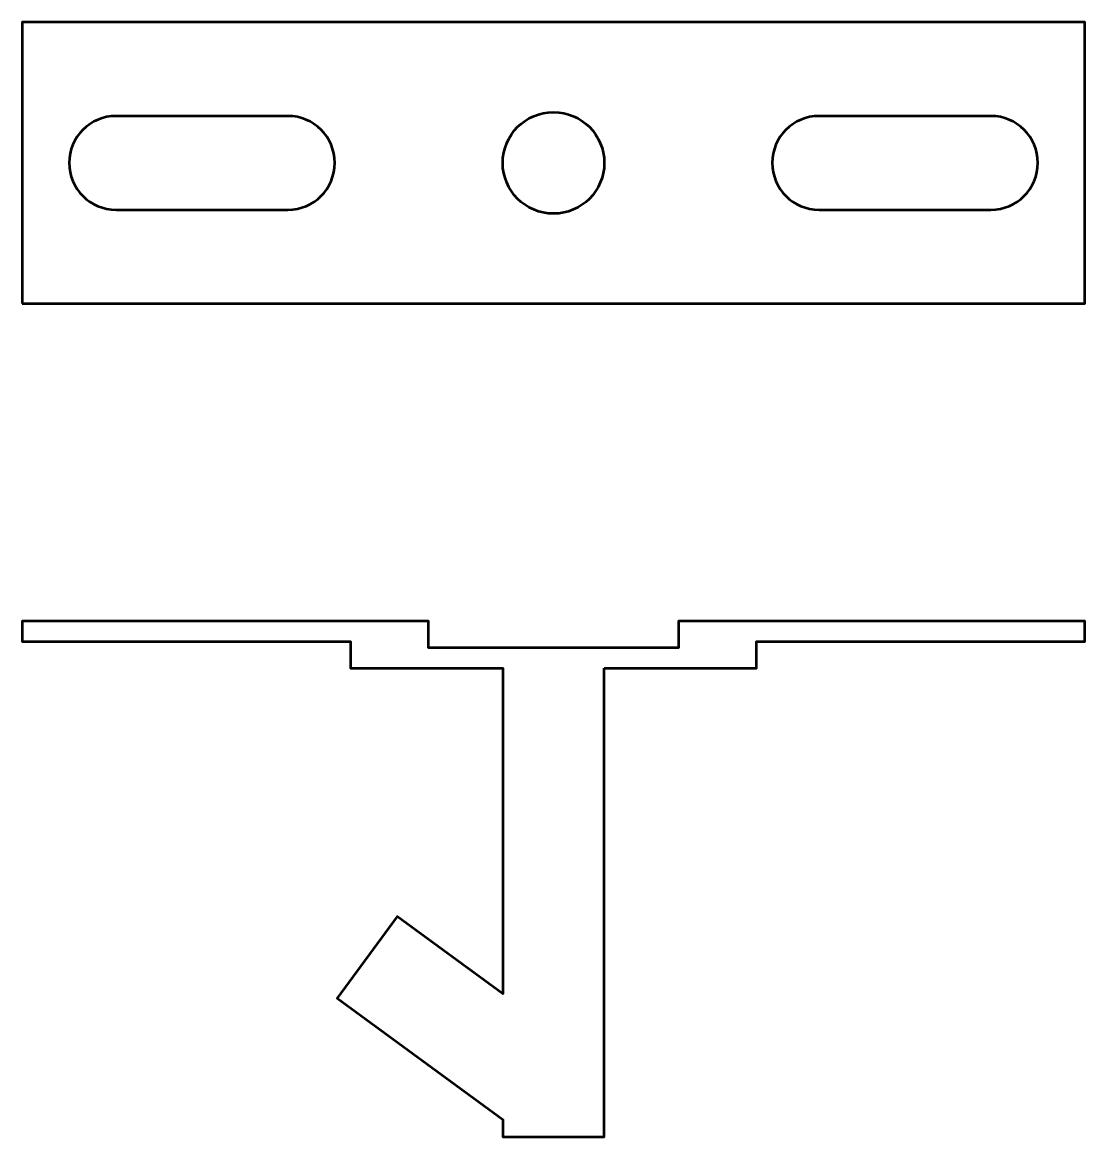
# Model space of a CAD drawing. Header units: centimetres. Extents: x -44 to 32.2, y -22.5 to 43.3.
# Drawn here: x -3.4 to 3.4, y 15.93 to 23.07 of the extents above; entities that cross this region are included whole.
import ezdxf

# ---------------------------------------------------------------- set-up
doc = ezdxf.new("R2010")
doc.units = ezdxf.units.CM
doc.header["$MEASUREMENT"] = 0
doc.layers.add('Layer 1', color=7, linetype='Continuous')

msp = doc.modelspace()

# ---------------------------------------------------------------- linework, layer by layer
at = {"layer": 'Layer 1', "lineweight": 53}
msp.add_lwpolyline([(-3.4, 21.2675), (3.4, 21.2675), (3.4, 23.0675), (-3.4, 23.0675), (-3.4, 21.2675)], close=True, dxfattribs=at)
msp.add_ellipse((0.00003, 22.16747), major_axis=(0, 0.32501), ratio=1, dxfattribs=at)
for points, knots in [([(-1.69998, 21.86749), (-1.69998, 21.86749), (-2.79998, 21.86749), (-2.79998, 21.86749), (-2.79998, 21.86749), (-2.96566, 21.86749), (-3.09998, 22.00181), (-3.09998, 22.16749), (-3.09998, 22.16749), (-3.09998, 22.33317), (-2.96566, 22.46749), (-2.79998, 22.46749), (-2.79998, 22.46749), (-2.79998, 22.46749), (-1.69998, 22.46749), (-1.69998, 22.46749), (-1.69998, 22.46749), (-1.5343, 22.46749), (-1.39998, 22.33317), (-1.39998, 22.16749), (-1.39998, 22.16749), (-1.39998, 22.00181), (-1.5343, 21.86749), (-1.69998, 21.86749)], [0, 0, 0, 0, 0.1428571, 0.1428571, 0.1428571, 0.1428571, 0.2857143, 0.2857143, 0.2857143, 0.2857143, 0.4285714, 0.4285714, 0.4285714, 0.4285714, 0.5714286, 0.5714286, 0.5714286, 0.5714286, 0.7142857, 0.7142857, 0.7142857, 0.7142857, 1, 1, 1, 1]), ([(2.8, 21.86749), (2.8, 21.86749), (1.7, 21.86749), (1.7, 21.86749), (1.7, 21.86749), (1.53432, 21.86749), (1.4, 22.00181), (1.4, 22.16749), (1.4, 22.16749), (1.4, 22.33317), (1.53432, 22.46749), (1.7, 22.46749), (1.7, 22.46749), (1.7, 22.46749), (2.8, 22.46749), (2.8, 22.46749), (2.8, 22.46749), (2.96568, 22.46749), (3.1, 22.33317), (3.1, 22.16749), (3.1, 22.16749), (3.1, 22.00181), (2.96568, 21.86749), (2.8, 21.86749)], [0, 0, 0, 0, 0.1428571, 0.1428571, 0.1428571, 0.1428571, 0.2857143, 0.2857143, 0.2857143, 0.2857143, 0.4285714, 0.4285714, 0.4285714, 0.4285714, 0.5714286, 0.5714286, 0.5714286, 0.5714286, 0.7142857, 0.7142857, 0.7142857, 0.7142857, 1, 1, 1, 1]), ([(0.32502, 18.9325), (0.32502, 18.9325), (0.32502, 15.93249), (0.32502, 15.93249), (0.32502, 15.93249), (0.32502, 15.93249), (-0.17498, 15.93249), (-0.17498, 15.93249), (-0.17498, 15.93249), (-0.17498, 15.93249), (-0.32498, 15.93249), (-0.32498, 15.93249), (-0.32498, 15.93249), (-0.32498, 15.93249), (-0.32498, 16.04234), (-0.32498, 16.04234), (-0.32498, 16.04234), (-0.32498, 16.04234), (-1.38515, 16.81875), (-1.38515, 16.81875), (-1.38515, 16.81875), (-1.38515, 16.81875), (-1.0011, 17.34316), (-1.0011, 17.34316), (-1.0011, 17.34316), (-1.0011, 17.34316), (-0.32498, 16.84801), (-0.32498, 16.84801), (-0.32498, 16.84801), (-0.32498, 16.84801), (-0.32498, 18.9325), (-0.32498, 18.9325), (-0.32498, 18.9325), (-0.32498, 18.9325), (-0.79998, 18.9325), (-0.79998, 18.9325), (-0.79998, 18.9325), (-0.79998, 18.9325), (-1.29998, 18.9325), (-1.29998, 18.9325), (-1.29998, 18.9325), (-1.29998, 18.9325), (-1.29998, 19.0625), (-1.29998, 19.0625), (-1.29998, 19.0625), (-1.29998, 19.0625), (-1.29998, 19.1025), (-1.29998, 19.1025), (-1.29998, 19.1025), (-1.29998, 19.1025), (-3.39998, 19.1025), (-3.39998, 19.1025), (-3.39998, 19.1025), (-3.39998, 19.1025), (-3.39998, 19.2325), (-3.39998, 19.2325), (-3.39998, 19.2325), (-3.39998, 19.2325), (-1.29998, 19.2325), (-1.29998, 19.2325), (-1.29998, 19.2325), (-1.29998, 19.2325), (-0.79998, 19.2325), (-0.79998, 19.2325), (-0.79998, 19.2325), (-0.79998, 19.2325), (-0.79998, 19.1025), (-0.79998, 19.1025), (-0.79998, 19.1025), (-0.79998, 19.1025), (-0.79998, 19.0625), (-0.79998, 19.0625), (-0.79998, 19.0625), (-0.79998, 19.0625), (0.80002, 19.0625), (0.80002, 19.0625), (0.80002, 19.0625), (0.80002, 19.0625), (0.80002, 19.1025), (0.80002, 19.1025), (0.80002, 19.1025), (0.80002, 19.1025), (0.8, 19.1025), (0.8, 19.1025), (0.8, 19.1025), (0.8, 19.1025), (0.8, 19.2325), (0.8, 19.2325), (0.8, 19.2325), (0.8, 19.2325), (0.80002, 19.2325), (0.80002, 19.2325), (0.80002, 19.2325), (0.80002, 19.2325), (1.30002, 19.2325), (1.30002, 19.2325), (1.30002, 19.2325), (1.30002, 19.2325), (3.4, 19.2325), (3.4, 19.2325), (3.4, 19.2325), (3.4, 19.2325), (3.4, 19.1025), (3.4, 19.1025), (3.4, 19.1025), (3.4, 19.1025), (1.30002, 19.1025), (1.30002, 19.1025), (1.30002, 19.1025), (1.30002, 19.1025), (1.30002, 19.0625), (1.30002, 19.0625), (1.30002, 19.0625), (1.30002, 19.0625), (1.30002, 18.9325), (1.30002, 18.9325), (1.30002, 18.9325), (1.30002, 18.9325), (0.80002, 18.9325), (0.80002, 18.9325), (0.80002, 18.9325), (0.80002, 18.9325), (0.32502, 18.9325), (0.32502, 18.9325)], [0, 0, 0, 0, 0.03125, 0.03125, 0.03125, 0.03125, 0.0625, 0.0625, 0.0625, 0.0625, 0.09375, 0.09375, 0.09375, 0.09375, 0.125, 0.125, 0.125, 0.125, 0.15625, 0.15625, 0.15625, 0.15625, 0.1875, 0.1875, 0.1875, 0.1875, 0.21875, 0.21875, 0.21875, 0.21875, 0.25, 0.25, 0.25, 0.25, 0.28125, 0.28125, 0.28125, 0.28125, 0.3125, 0.3125, 0.3125, 0.3125, 0.34375, 0.34375, 0.34375, 0.34375, 0.375, 0.375, 0.375, 0.375, 0.40625, 0.40625, 0.40625, 0.40625, 0.4375, 0.4375, 0.4375, 0.4375, 0.46875, 0.46875, 0.46875, 0.46875, 0.5, 0.5, 0.5, 0.5, 0.53125, 0.53125, 0.53125, 0.53125, 0.5625, 0.5625, 0.5625, 0.5625, 0.59375, 0.59375, 0.59375, 0.59375, 0.625, 0.625, 0.625, 0.625, 0.65625, 0.65625, 0.65625, 0.65625, 0.6875, 0.6875, 0.6875, 0.6875, 0.71875, 0.71875, 0.71875, 0.71875, 0.75, 0.75, 0.75, 0.75, 0.78125, 0.78125, 0.78125, 0.78125, 0.8125, 0.8125, 0.8125, 0.8125, 0.84375, 0.84375, 0.84375, 0.84375, 0.875, 0.875, 0.875, 0.875, 0.90625, 0.90625, 0.90625, 0.90625, 0.9375, 0.9375, 0.9375, 0.9375, 1, 1, 1, 1])]:
    msp.add_open_spline(points, degree=3, knots=knots, dxfattribs=at)

doc.saveas('drawing.dxf')
